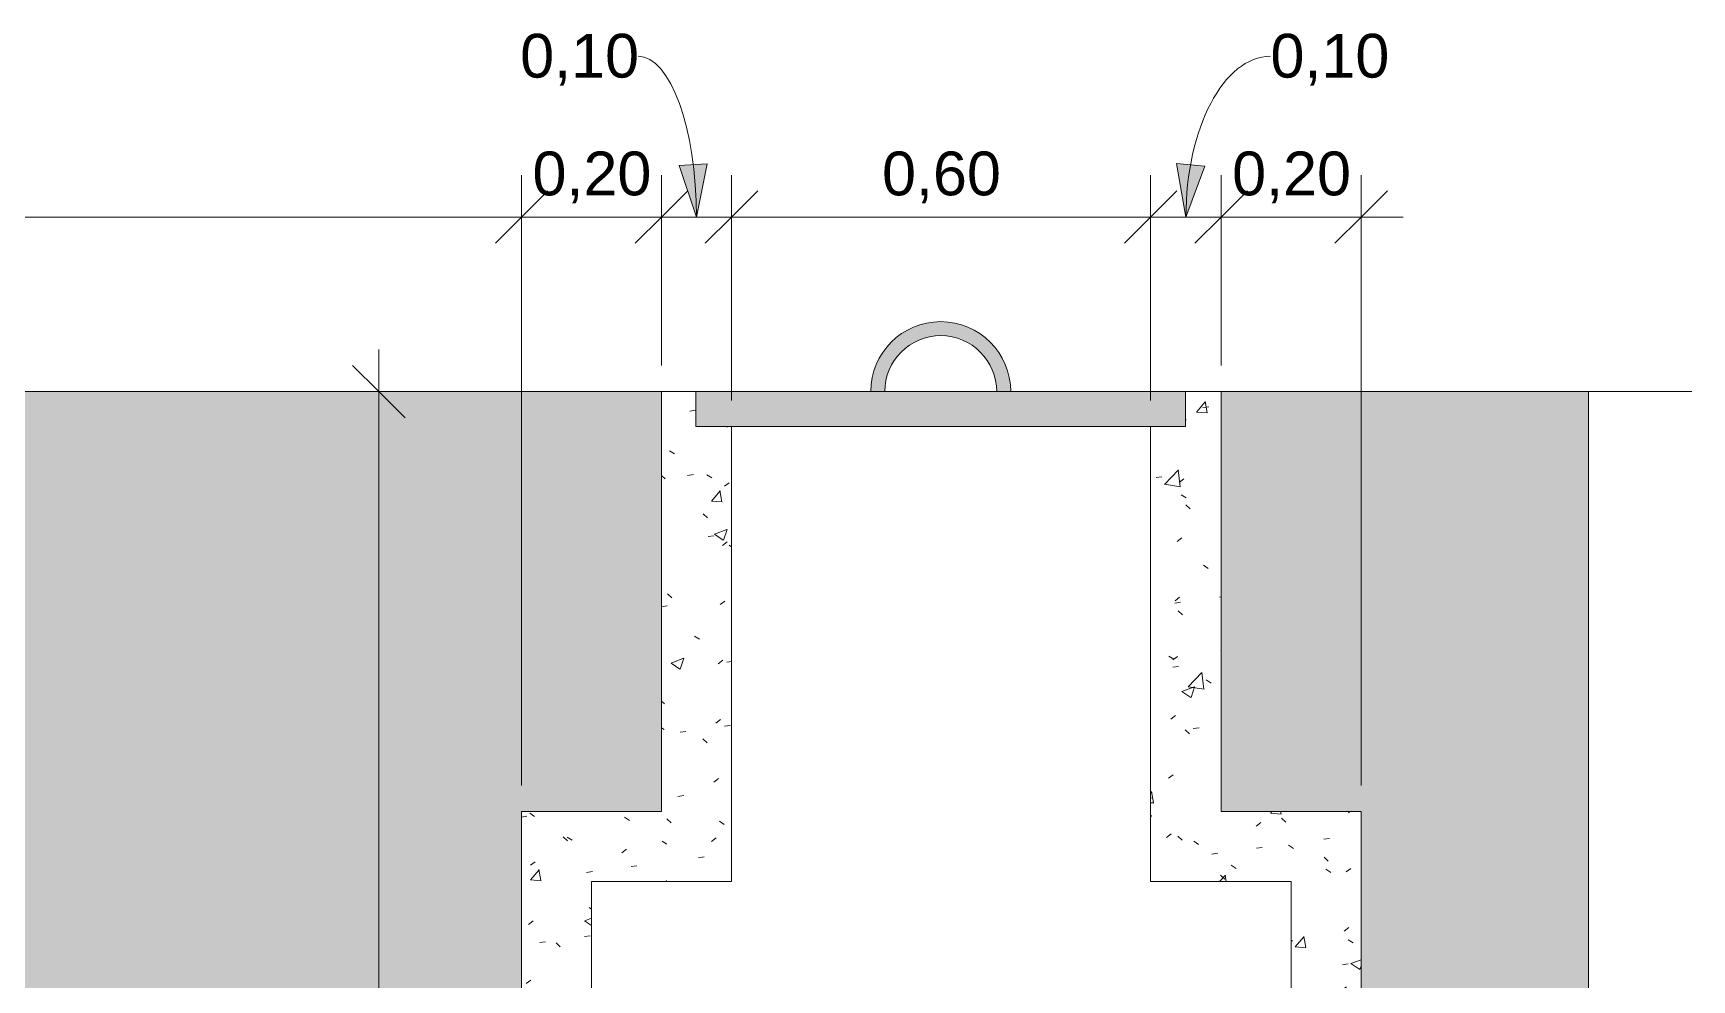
# Model space of a CAD drawing. Header units: metres. Extents: x 42.1 to 94.3, y -3.4 to 61.2.
# Drawn here: x 78.469 to 80.84, y -0.84 to 0.512 of the extents above; entities that cross this region are included whole.
import ezdxf

# ---------------------------------------------------------------- set-up
doc = ezdxf.new("R2010")
doc.units = ezdxf.units.M
doc.linetypes.add('IMPORT-DASHED2 _4_', pattern=[0.375, 0.25, -0.125])
for name, color, linetype, lineweight in [('A-ANNO-DIMS', 7, 'Continuous', 5), ('A-ANNO-DIMS-25', 7, 'Continuous', 5), ('A-DETL', 7, 'Continuous', 5), ('A-DETL-GENF', 7, 'Continuous', 5), ('AL_MOBILIARIO', 7, 'Continuous', 5), ('ARQ-COTA-50', 7, 'Continuous', 5), ('ARQ-ELEV6', 7, 'Continuous', 5), ('ARQ-PAR', 7, 'Continuous', 5), ('ARQ-PROJ', 7, 'IMPORT-DASHED2 _4_', 5)]:
    doc.layers.add(name, color=color, linetype=linetype, lineweight=lineweight)
doc.layers.add('ARQ_1100_BASE_TÉRREO_GARAGEM_dwg', color=7, linetype='Continuous', lineweight=5, true_color=0x767676)
doc.styles.add('Arial', font='arial.ttf', dxfattribs={"height": 0.0625})
doc.dimstyles.new('Diagonal_-_2_5_mm_Arial_-_Preto', dxfattribs={"dimscale": 0.3048, "dimtxt": 0.063766, "dimasz": 0.246063, "dimexe": 0.19685, "dimexo": 0.123031, "dimgap": 0.04101, "dimtad": 1, "dimrnd": 0.01, "dimzin": 0, "dimdsep": 46, "dimtxsty": 'Arial', "dimblk1": 'OBLIQUE', "dimblk2": 'OBLIQUE', "dimsah": 1, "dimcen": 0.09, "dimdle": 0.19685, "dimazin": 0, "dimtfac": 1, "dimtdec": 4, "dimtix": 1, "dimtmove": 0, "dimatfit": 3, "dimfxl": 1, "dimtvp": 1, "dimtolj": 1, "dimtzin": 0, "dimarcsym": 2})
doc.dimstyles.new('Diagonal_-_2_5_mm_Arial_-_Preto_1', dxfattribs={"dimscale": 0.3048, "dimtxt": 0.063766, "dimasz": 0.246063, "dimexe": 0.19685, "dimexo": 0.123031, "dimgap": 0.04101, "dimtad": 1, "dimrnd": 0.01, "dimzin": 0, "dimdsep": 46, "dimtxsty": 'Arial', "dimblk1": 'OBLIQUE', "dimblk2": 'OBLIQUE', "dimsah": 1, "dimcen": 0.09, "dimdle": 0.19685, "dimazin": 0, "dimtfac": 1, "dimtdec": 4, "dimtix": 1, "dimtmove": 1, "dimatfit": 3, "dimfxl": 1, "dimtvp": 1, "dimtolj": 1, "dimtzin": 0, "dimarcsym": 2})
doc.dimstyles.new('Diagonal_-_2_5_mm_Arial_-_Vermelho_2', dxfattribs={"dimscale": 0.3048, "dimtxt": 0.063766, "dimasz": 0.246063, "dimexe": 0.19685, "dimexo": 0.123031, "dimgap": 0.04101, "dimtad": 1, "dimrnd": 0.01, "dimzin": 0, "dimdsep": 46, "dimtxsty": 'Arial', "dimblk1": 'OBLIQUE', "dimblk2": 'OBLIQUE', "dimsah": 1, "dimcen": 0.09, "dimdle": 0.19685, "dimazin": 0, "dimtfac": 1, "dimtdec": 4, "dimtix": 1, "dimtmove": 0, "dimatfit": 3, "dimfxl": 1, "dimtvp": 1, "dimtolj": 1, "dimtzin": 0, "dimarcsym": 2})

# ---------------------------------------------------------------- blocks, each defined once
blk = doc.blocks.new('ARQ_1100_BASE_TÉRREO_GARAGEM_dwg_bus_p-V61-CC')
at = {"layer": 'AL_MOBILIARIO'}
for p, q in [((61.5579, 0), (61.3645, 0)), ((61.3645, 0), (61.5787, 0)), ((61.8933, 0), (61.3646, 0)), ((61.5375, 0), (61.3646, 0)), ((61.5841, 0), (61.3646, 0)), ((61.3646, 0), (61.6229, 0)), ((62.0884, 0), (61.3649, 0)), ((62.0884, 0), (61.5375, 0)), ((62.0884, 0), (61.5579, 0)), ((61.5787, 0), (62.0884, 0)), ((62.0884, 0), (61.5841, 0)), ((61.6229, 0), (62.0884, 0)), ((62.0884, 0), (61.8933, 0))]:
    blk.add_line(p, q, dxfattribs=at)
blk = doc.blocks.new('ARQ_1100_BASE_TÉRREO_GARAGEM_dwg-4178582-CC')
at = {"lineweight": 5}
for p, q in [((57.4158, 0), (60.6649, 0)), ((60.6649, 0), (57.4158, 0)), ((60.6418, 0), (60.5918, 0)), ((60.5918, 0), (60.6418, 0)), ((61.3649, 0), (62.0884, 0)), ((62.0884, 0), (61.3649, 0))]:
    blk.add_line(p, q, dxfattribs=at)
at = {"lineweight": 5, "flags": 128}
blk.add_lwpolyline([(60.5918, 0), (60.6418, 0)], close=True, dxfattribs=at)
at = {"layer": 'ARQ-COTA-50'}
for p, q in [((60.6649, 0), (57.4158, 0)), ((57.4158, 0), (60.6649, 0)), ((57.4158, 0), (60.6649, 0)), ((60.6649, 0), (57.4158, 0)), ((60.6649, 0), (57.4158, 0)), ((62.0884, 0), (61.3649, 0)), ((61.3649, 0), (62.0884, 0)), ((61.3649, 0), (62.0884, 0)), ((62.0884, 0), (61.3649, 0)), ((62.0884, 0), (61.3649, 0))]:
    blk.add_line(p, q, dxfattribs=at)
at = {"layer": 'ARQ-ELEV6'}
for p, q in [((60.6649, 0), (57.4158, 0)), ((57.4158, 0), (60.6649, 0)), ((62.0884, 0), (61.3649, 0)), ((61.3649, 0), (62.0884, 0))]:
    blk.add_line(p, q, dxfattribs=at)
at = {"layer": 'ARQ-PAR'}
for p, q in [((57.4158, 0), (60.6649, 0)), ((57.4158, 0), (60.6649, 0)), ((60.6649, 0), (57.4158, 0)), ((57.4158, 0), (60.6649, 0)), ((61.3649, 0), (62.0884, 0)), ((61.3649, 0), (62.0884, 0)), ((62.0884, 0), (61.3649, 0)), ((61.3649, 0), (62.0884, 0))]:
    blk.add_line(p, q, dxfattribs=at)
at = {"layer": 'ARQ-PROJ'}
for p, q in [((57.4158, 0), (60.6649, 0)), ((60.6649, 0), (57.4158, 0)), ((61.3649, 0), (62.0884, 0)), ((62.0884, 0), (61.3649, 0))]:
    blk.add_line(p, q, dxfattribs=at)
blk.add_blockref('ARQ_1100_BASE_TÉRREO_GARAGEM_dwg_bus_p-V61-CC', (0, 0))
blk = doc.blocks.new('DIMBLOCK24-CC')
at = {"layer": 'A-ANNO-DIMS-25'}
for p, q in [((80.1673, 0.2494), (80.1673, 0.3094)), ((80.3673, 0.2494), (80.3673, 0.3094)), ((80.4273, 0.2494), (80.1673, 0.2494)), ((80.1673, 0.2494), (80.1673, 0.0375)), ((80.3673, 0.2494), (80.3673, -0.5625))]:
    blk.add_line(p, q, dxfattribs=at)
at = {"layer": 'A-ANNO-DIMS-25', "lineweight": 20}
for p, q in [((80.1673, 0.2494), (80.2048, 0.2869)), ((80.3673, 0.2494), (80.4048, 0.2869)), ((80.1673, 0.2494), (80.1298, 0.2119)), ((80.3673, 0.2494), (80.3298, 0.2119))]:
    blk.add_line(p, q, dxfattribs=at)
at = {"layer": 'A-ANNO-DIMS-25', "color": 0, "insert": (80.1829, 0.343), "char_height": 0.0625, "width": 0.202482, "attachment_point": 1, "line_spacing_factor": 0.941778, "style": 'Arial'}
blk.add_mtext('0,20', dxfattribs=at)
blk = doc.blocks.new('_Oblique')
at = {"color": 0, "linetype": 'ByBlock', "lineweight": -2}
blk.add_line((-0.5, -0.5), (0.5, 0.5), dxfattribs=at)
blk = doc.blocks.new('DIMBLOCK25-CC')
at = {"layer": 'A-ANNO-DIMS-25', "lineweight": 20}
blk.add_hatch(color=256, dxfattribs=at).paths.add_polyline_path([(80.1168, 0.2494), (80.1437, 0.3223), (80.1036, 0.3259)])
at = {"layer": 'A-ANNO-DIMS-25'}
for p, q in [((80.0664, 0.2494), (80.0664, 0.3094)), ((80.1673, 0.2494), (80.1673, 0.3094)), ((80.1673, 0.2494), (80.0664, 0.2494)), ((80.0664, 0.2494), (80.0664, -0.0125)), ((80.1673, 0.2494), (80.1673, 0.0375))]:
    blk.add_line(p, q, dxfattribs=at)
at = {"layer": 'A-ANNO-DIMS-25', "lineweight": 20}
for p, q in [((80.1437, 0.3223), (80.1036, 0.3259)), ((80.1036, 0.3259), (80.1168, 0.2494)), ((80.1168, 0.2494), (80.1437, 0.3223)), ((80.0664, 0.2494), (80.1039, 0.2869)), ((80.1673, 0.2494), (80.2048, 0.2869)), ((80.0664, 0.2494), (80.0289, 0.2119)), ((80.1673, 0.2494), (80.1298, 0.2119))]:
    blk.add_line(p, q, dxfattribs=at)
at = {"layer": 'A-ANNO-DIMS-25'}
blk.add_ellipse((80.2377, 0.2494), major_axis=(0, 0.2297), ratio=0.526219, start_param=0, end_param=1.570796, dxfattribs=at)
at = {"layer": 'A-ANNO-DIMS-25', "color": 0, "insert": (80.2377, 0.5112), "char_height": 0.0625, "width": 0.202482, "attachment_point": 1, "line_spacing_factor": 0.941778, "style": 'Arial'}
blk.add_mtext('0,10', dxfattribs=at)
blk = doc.blocks.new('DIMBLOCK26-CC')
at = {"layer": 'A-ANNO-DIMS-25'}
for p, q in [((79.4673, 0.2494), (79.4673, 0.3094)), ((80.0664, 0.2494), (80.0664, 0.3094)), ((80.0664, 0.2494), (79.4673, 0.2494)), ((79.4673, 0.2494), (79.4673, -0.0125)), ((80.0664, 0.2494), (80.0664, -0.0125))]:
    blk.add_line(p, q, dxfattribs=at)
at = {"layer": 'A-ANNO-DIMS-25', "lineweight": 20}
for p, q in [((79.4673, 0.2494), (79.5048, 0.2869)), ((80.0664, 0.2494), (80.1039, 0.2869)), ((79.4673, 0.2494), (79.4298, 0.2119)), ((80.0664, 0.2494), (80.0289, 0.2119))]:
    blk.add_line(p, q, dxfattribs=at)
at = {"layer": 'A-ANNO-DIMS-25', "color": 0, "insert": (79.6825, 0.343), "char_height": 0.0625, "width": 0.202482, "attachment_point": 1, "line_spacing_factor": 0.941778, "style": 'Arial'}
blk.add_mtext('0,60', dxfattribs=at)
blk = doc.blocks.new('DIMBLOCK27-CC')
at = {"layer": 'A-ANNO-DIMS-25', "lineweight": 20}
blk.add_hatch(color=256, dxfattribs=at).paths.add_polyline_path([(79.4173, 0.2494), (79.4326, 0.3255), (79.3925, 0.323)])
at = {"layer": 'A-ANNO-DIMS-25'}
for p, q in [((79.3673, 0.2494), (79.3673, 0.3094)), ((79.4673, 0.2494), (79.4673, 0.3094)), ((79.4673, 0.2494), (79.3673, 0.2494)), ((79.3673, 0.2494), (79.3673, 0.0375)), ((79.4673, 0.2494), (79.4673, -0.0125))]:
    blk.add_line(p, q, dxfattribs=at)
at = {"layer": 'A-ANNO-DIMS-25', "lineweight": 20}
for p, q in [((79.4326, 0.3255), (79.3925, 0.323)), ((79.3925, 0.323), (79.4173, 0.2494)), ((79.4173, 0.2494), (79.4326, 0.3255)), ((79.3673, 0.2494), (79.4048, 0.2869)), ((79.4673, 0.2494), (79.5048, 0.2869)), ((79.3673, 0.2494), (79.3298, 0.2119)), ((79.4673, 0.2494), (79.4298, 0.2119))]:
    blk.add_line(p, q, dxfattribs=at)
at = {"layer": 'A-ANNO-DIMS-25'}
blk.add_ellipse((79.334, 0.2494), major_axis=(0, 0.2297), ratio=0.362567, start_param=4.712389, end_param=6.283185, dxfattribs=at)
at = {"layer": 'A-ANNO-DIMS-25', "color": 0, "insert": (79.1653, 0.5112), "char_height": 0.0625, "width": 0.202482, "attachment_point": 1, "line_spacing_factor": 0.941778, "style": 'Arial'}
blk.add_mtext('0,10', dxfattribs=at)
blk = doc.blocks.new('DIMBLOCK28-CC')
at = {"layer": 'A-ANNO-DIMS-25'}
for p, q in [((79.1673, 0.2494), (79.1673, 0.3094)), ((79.3673, 0.2494), (79.3673, 0.3094)), ((79.3673, 0.2494), (79.1673, 0.2494)), ((79.1673, 0.2494), (79.1673, -0.5625)), ((79.3673, 0.2494), (79.3673, 0.0375))]:
    blk.add_line(p, q, dxfattribs=at)
at = {"layer": 'A-ANNO-DIMS-25', "lineweight": 20}
for p, q in [((79.1673, 0.2494), (79.2048, 0.2869)), ((79.3673, 0.2494), (79.4048, 0.2869)), ((79.1673, 0.2494), (79.1298, 0.2119)), ((79.3673, 0.2494), (79.3298, 0.2119))]:
    blk.add_line(p, q, dxfattribs=at)
at = {"layer": 'A-ANNO-DIMS-25', "color": 0, "insert": (79.1829, 0.343), "char_height": 0.0625, "width": 0.202482, "attachment_point": 1, "line_spacing_factor": 0.941778, "style": 'Arial'}
blk.add_mtext('0,20', dxfattribs=at)
blk = doc.blocks.new('DIMBLOCK29-CC')
at = {"layer": 'A-ANNO-DIMS-25'}
for p, q in [((76.1673, 0.2494), (76.1673, 0.3094)), ((79.1673, 0.2494), (79.1673, 0.3094)), ((79.1673, 0.2494), (76.1673, 0.2494)), ((76.1673, 0.2494), (76.1673, -0.6125)), ((79.1673, 0.2494), (79.1673, -0.5625))]:
    blk.add_line(p, q, dxfattribs=at)
at = {"layer": 'A-ANNO-DIMS-25', "lineweight": 20}
for p, q in [((76.1673, 0.2494), (76.2048, 0.2869)), ((79.1673, 0.2494), (79.2048, 0.2869)), ((76.1673, 0.2494), (76.1298, 0.2119)), ((79.1673, 0.2494), (79.1298, 0.2119))]:
    blk.add_line(p, q, dxfattribs=at)
at = {"layer": 'A-ANNO-DIMS-25', "color": 0, "insert": (77.5829, 0.343), "char_height": 0.0625, "width": 0.202482, "attachment_point": 1, "line_spacing_factor": 0.941778, "style": 'Arial'}
blk.add_mtext('3,00', dxfattribs=at)
blk = doc.blocks.new('DIMBLOCK44-CC')
at = {"layer": 'A-ANNO-DIMS-25', "color": 1, "true_color": 0xff0000}
for p, q in [((78.9632, 0.06), (78.9632, -3.0422)), ((78.9632, 0), (78.9032, 0)), ((78.9632, 0), (78.9788, 0)), ((78.9632, -2.9822), (78.9032, -2.9822)), ((78.9632, -2.9822), (79.2298, -2.9822))]:
    blk.add_line(p, q, dxfattribs=at)
at = {"layer": 'A-ANNO-DIMS-25', "color": 1, "lineweight": 20, "true_color": 0xff0000}
for p, q in [((78.9632, 0), (78.9257, 0.0375)), ((78.9632, 0), (79.0007, -0.0375)), ((78.9632, -2.9822), (78.9257, -2.9447)), ((78.9632, -2.9822), (79.0007, -3.0197))]:
    blk.add_line(p, q, dxfattribs=at)
at = {"layer": 'A-ANNO-DIMS-25', "color": 0, "insert": (78.8696, -1.5755), "char_height": 0.0625, "width": 0.202482, "attachment_point": 1, "rotation": 90, "line_spacing_factor": 0.941778, "style": 'Arial'}
blk.add_mtext('2,98', dxfattribs=at)

msp = doc.modelspace()

# ---------------------------------------------------------------- hatches: boundary and pattern name
at = {"layer": 'A-DETL-GENF'}
for points in [[(79.8464, 0), (79.8664, 0), (79.863, 0.0259), (79.853, 0.05), (79.8371, 0.0707), (79.8164, 0.0866), (79.7923, 0.0966), (79.7664, 0.1), (79.7405, 0.0966), (79.7164, 0.0866), (79.6957, 0.0707), (79.6798, 0.05), (79.6698, 0.0259), (79.6664, 0), (79.6864, 0), (79.6891, 0.0207), (79.6971, 0.04), (79.7098, 0.0566), (79.7264, 0.0693), (79.7457, 0.0773), (79.7664, 0.08), (79.7871, 0.0773), (79.8064, 0.0693), (79.8229, 0.0566), (79.8357, 0.04), (79.8437, 0.0207)], [(80.0664, -0.05), (80.1164, -0.05), (80.1164, 0), (79.4164, 0), (79.4164, -0.05), (79.8664, -0.05)]]:
    msp.add_hatch(color=256, dxfattribs=at).paths.add_polyline_path(points)
at = {"layer": 'A-DETL-GENF', "true_color": 0x606060}
h = msp.add_hatch(dxfattribs=at)
h.set_pattern_fill('FP_5', color=251, style=0, pattern_type=2)
h.set_pattern_definition([(0, (76.18848, -1), (0.15875, 0.15875), [0.15875, -0.15875]), (0, (76.18848, -0.94047), (0.15875, 0.15875), [0.15875, -0.15875]), (0, (76.18848, -0.88094), (0.15875, 0.15875), [0.15875, -0.15875]), (90, (76.20848, -0.86109), (-0.15875, 0.15875), [0.15875, -0.15875]), (90, (76.26748, -0.86109), (-0.15875, 0.15875), [0.15875, -0.15875]), (90, (76.32748, -0.86109), (-0.15875, 0.15875), [0.15875, -0.15875])])
h.paths.add_polyline_path([(80.5674, -3.43), (80.6923, -3.43), (80.6923, 0), (80.1673, 0), (80.1673, -0.6), (80.3673, -0.6), (80.3673, -3.1), (79.1673, -3.1), (79.1673, -1.0588), (76.1673, -1.0288), (76.1673, -2.05), (73.8673, -2.05), (73.8673, -0.8971), (73.4612, -0.8931), (73.4612, -0.993), (72.6612, -0.993), (72.6612, -0.4206), (72.5766, -0.4189), (72.5764, -0.8772), (71.8766, -0.8772), (71.8766, 0), (71.5523, 0), (71.5523, -3.43), (80.542, -3.43)])
h.paths.add_polyline_path([(79.1673, -0.9087), (79.1673, -0.6), (79.3673, -0.6), (79.3673, 0), (76.1673, 0), (76.1673, -0.8787), (79.066, -0.9077)])
h.paths.add_polyline_path([(73.8673, -0.7971), (73.8673, 0), (73.4612, 0), (73.4612, -0.793), (73.7444, -0.7959)])
h.paths.add_polyline_path([(74.9929, -0.55), (74.9929, -0.0413), (74.9896, -0.0413), (74.9896, -0.0354), (74.9826, -0.0339), (74.9826, -0.0174), (74.9896, -0.0174), (74.9896, 0), (74.7673, 0), (74.7673, -0.55), (74.927, -0.55)])
h.paths.add_polyline_path([(75.1429, -0.55), (75.2673, -0.55), (75.2673, 0), (75.1461, 0), (75.1461, -0.0174), (75.1531, -0.0174), (75.1531, -0.0339), (75.1461, -0.0354), (75.1461, -0.0413), (75.1429, -0.0413), (75.1429, -0.4786)])
h.paths.add_polyline_path([(72.6612, -0.3456), (72.6612, 0), (72.5766, 0), (72.5766, -0.3439), (72.6279, -0.3449)])
at = {"layer": 'A-DETL-GENF', "true_color": 0x808080}
h = msp.add_hatch(dxfattribs=at)
h.set_pattern_fill('FP_4', color=8, style=0, pattern_type=2)
h.set_pattern_definition([(50, (76.18848, -1), (0.1821895, -0.015938), [0.01905, -0.20955]), (355, (76.18848, -1), (-0.035242, 0.1910586), [0.01524, -0.16764]), (100.451, (76.20348, -1.001), (0.146942, 0.1751196), [0.01619, -0.17809]), (46.184, (76.18848, -0.9492), (0.271077, -0.042045), [0.02857, -0.31432]), (96.636, (76.21048, -0.9527), (0.237407, 0.247433), [0.02429, -0.26714]), (351.184, (76.18848, -0.9492), (0.237406, 0.247428), [0.02286, -0.25146]), (21, (76.21348, -0.9619), (0.1516197, -0.102267), [0.01905, -0.20955]), (326, (76.21348, -0.9619), (0.0618035, 0.1841894), [0.01524, -0.16764]), (71.451, (76.22648, -0.97042), (0.213418, 0.081924), [0.01619, -0.17809]), (37.5, (76.18848, -1), (0.0030864, 0.08455105), [0.00838, -0.15723, 0.00838, -0.1618, -0.16828]), (37.5, (76.18848, -1), (0.0030864, 0.08455105), [-0.33579, 0.00838, -0.15989]), (7.5, (76.18848, -1), (0.0668157, 0.1001782), [0.00838, -0.08865, 0.00838, -0.15342, -0.06414]), (7.5, (76.18848, -1), (0.0668157, 0.1001782), [-0.25883, 0.00838, -0.05575]), (327.5, (76.13148, -1), (0.1355866, -0.0057276), [0.00838, -0.05512, 0.00838, -0.18974, -0.26289]), (327.5, (76.13148, -1), (0.1355866, -0.0057276), [-0.26162, 0.00838, -0.25451]), (317.5, (76.10648, -1), (0.1481253, 0.0254287), [0.00838, -0.07417, 0.00838, -0.12319, -0.18669]), (317.5, (76.10648, -1), (0.1481253, 0.0254287), [-0.21412, 0.00838, -0.17831])])
h.paths.add_polyline_path([(80.265, -3.1), (80.3673, -3.1), (80.3673, -0.6), (80.1673, -0.6), (80.1673, 0), (80.1164, 0), (80.1164, -0.05), (80.0664, -0.05), (80.0664, -0.7), (80.2673, -0.7), (80.2673, -2.9822), (79.265, -2.9822), (79.265, -1.0597), (79.1673, -1.0588), (79.1673, -3.1), (80.2486, -3.1)])
h.paths.add_polyline_path([(79.2673, -0.9097), (79.2673, -0.7), (79.4673, -0.7), (79.4673, -0.05), (79.4164, -0.05), (79.4164, 0), (79.3673, 0), (79.3673, -0.6), (79.1673, -0.6), (79.1673, -0.9087), (79.1802, -0.9089)])

# ---------------------------------------------------------------- linework, layer by layer
at = {"layer": 'A-DETL'}
for p, q in [((79.3673, 0), (76.1673, 0)), ((79.4164, 0), (79.3673, 0)), ((79.3673, 0), (79.3673, -0.6)), ((79.4164, 0), (79.4164, -0.05)), ((80.1164, 0), (79.4164, 0)), ((80.1673, 0), (80.1164, 0)), ((80.1164, -0.05), (80.1164, 0)), ((80.1673, -0.6), (80.1673, 0)), ((80.6923, 0), (80.1673, 0)), ((80.1673, 0), (80.1673, -0.6)), ((79.3673, -0.6), (79.3673, 0)), ((80.6923, -3.43), (80.6923, 0)), ((79.4164, -0.05), (80.1164, -0.05)), ((79.4673, -0.7), (79.4673, -0.05)), ((80.0664, -0.05), (80.0664, -0.7)), ((79.3673, -0.6), (79.1673, -0.6)), ((79.1673, -0.6), (79.1673, -3.1)), ((79.1673, -3.1), (79.1673, -0.6)), ((79.1673, -0.6), (79.3673, -0.6)), ((80.3673, -0.6), (80.1673, -0.6)), ((80.1673, -0.6), (80.3673, -0.6)), ((80.3673, -3.1), (80.3673, -0.6)), ((80.3673, -0.6), (80.3673, -3.1)), ((79.2673, -2.9822), (79.2673, -0.7)), ((79.2673, -0.7), (79.4673, -0.7)), ((80.0664, -0.7), (80.2673, -0.7)), ((80.2673, -0.7), (80.2673, -2.9822))]:
    msp.add_line(p, q, dxfattribs=at)
for radius, start in [(0.1, 0), (0.08, 360)]:
    msp.add_arc((79.7664, 0), radius, start, 180, dxfattribs=at)

# ---------------------------------------------------------------- block references
at = {"layer": 'ARQ_1100_BASE_TÉRREO_GARAGEM_dwg', "color": 7}
msp.add_blockref('ARQ_1100_BASE_TÉRREO_GARAGEM_dwg-4178582-CC', (18.7515, 0), dxfattribs=at)

# ---------------------------------------------------------------- dimensions: what is measured, and where the dimension line sits
at = {"layer": 'A-ANNO-DIMS'}
for base, p1, p2, override, picture, middle in [((79.3673, 0.2494), (79.4673, -0.05), (79.3673, 0), {"dimpost": '<>', "dimfxl": 0.111803}, 'DIMBLOCK27-CC', (79.2665, 0.4695)), ((80.0664, 0.2494), (80.1673, 0), (80.0664, -0.05), {"dimpost": '<>', "dimfxl": 0.112608}, 'DIMBLOCK25-CC', (80.3389, 0.4695))]:
    dim = msp.add_linear_dim(base=base, p1=p1, p2=p2, dimstyle='Diagonal_-_2_5_mm_Arial_-_Preto_1', override=override, dxfattribs=at)
    dim.commit()
    dim.dimension.update_dxf_attribs({"geometry": picture, "text_midpoint": middle, "dimtype": 160})
for base, p1, p2, override, picture, middle in [((76.1673, 0.2494), (79.1673, -0.6), (76.1673, -0.65), {"dimpost": '<>', "dimfxl": 3.000417}, 'DIMBLOCK29-CC', (77.6673, 0.2938)), ((79.1673, 0.2494), (79.3673, 0), (79.1673, -0.6), {"dimpost": '<>', "dimfxl": 0.632456}, 'DIMBLOCK28-CC', (79.2673, 0.2938)), ((79.4673, 0.2494), (80.0664, -0.05), (79.4673, -0.05), {"dimpost": '<>', "dimfxl": 0.599101}, 'DIMBLOCK26-CC', (79.7668, 0.2938)), ((80.1673, 0.2494), (80.3673, -0.6), (80.1673, 0), {"dimpost": '<>', "dimfxl": 0.632456}, 'DIMBLOCK24-CC', (80.2673, 0.2938))]:
    dim = msp.add_linear_dim(base=base, p1=p1, p2=p2, dimstyle='Diagonal_-_2_5_mm_Arial_-_Preto', override=override, dxfattribs=at)
    dim.commit()
    dim.dimension.update_dxf_attribs({"geometry": picture, "text_midpoint": middle})
at = {"layer": 'A-ANNO-DIMS', "color": 1, "true_color": 0xff0000}
dim = msp.add_linear_dim(base=(78.9632, -2.9822), p1=(79.0163, 0), p2=(79.2673, -2.9822), angle=90, dimstyle='Diagonal_-_2_5_mm_Arial_-_Vermelho_2', override={"dimpost": '<>', "dimfxl": 2.992726}, dxfattribs=at)
dim.commit()
dim.dimension.update_dxf_attribs({"geometry": 'DIMBLOCK44-CC', "text_midpoint": (78.9188, -1.4911)})

doc.saveas('drawing.dxf')
